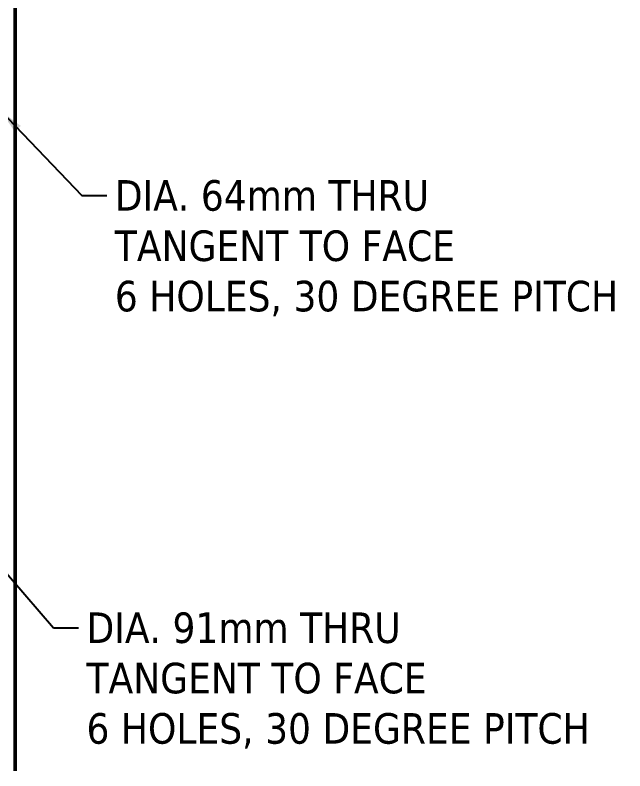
# Model space of a CAD drawing. Header units: millimetres. Extents: x 0 to 4200, y 0 to 2970.
# Drawn here: x 747 to 1355, y 1329 to 2083 of the extents above; entities that cross this region are included whole.
import ezdxf

# ---------------------------------------------------------------- set-up
doc = ezdxf.new("R2010")
doc.units = ezdxf.units.MM
doc.header["$LTSCALE"] = 10
doc.layers.add('Symbol (ANSI)', color=7, linetype='Continuous', lineweight=25)
doc.layers.add('Visible (ANSI)', color=7, linetype='Continuous', lineweight=50)
doc.styles.add('Note Text (ANSI)', font='tahoma.ttf')
doc.dimstyles.new('Default - mm (ANSI)$7', dxfattribs={"dimscale": 10, "dimtxt": 3.048, "dimasz": 2.5, "dimexe": 3.175, "dimexo": 1.6002, "dimgap": 0.8, "dimtad": 0, "dimtoh": 1, "dimrnd": 1e-08, "dimzin": 4, "dimdsep": 46, "dimtxsty": 'Note Text (ANSI)', "dimcen": 0.09, "dimdle": 10, "dimclrd": 256, "dimclre": 256, "dimclrt": 256, "dimadec": 1, "dimazin": 1, "dimtfac": 1, "dimtofl": 0, "dimtmove": 0, "dimatfit": 3, "dimfxl": 1, "dimtolj": 1, "dimtzin": 4, "dimlwd": -1, "dimlwe": -1, "dimarcsym": 0})

msp = doc.modelspace()

# ---------------------------------------------------------------- linework, layer by layer
at = {"layer": 'Visible (ANSI)'}
msp.add_line((746.951, 2413), (746.951, 1329.229), dxfattribs=at)

# ---------------------------------------------------------------- texts
at = {"layer": 'Symbol (ANSI)', "char_height": 30.48, "width": 529.02808, "attachment_point": 1, "line_spacing_factor": 0.987884, "style": 'Note Text (ANSI)'}
for s, insert in [('{\\fTahoma|b0|i0;DIA. 64mm THRU\\P\\fTahoma|b0|i0;TANGENT TO FACE\\P\\fTahoma|b0|i0;6 HOLES, 30 DEGREE PITCH}', (846.397, 1918.294)), ('{\\fTahoma|b0|i0;DIA. 91mm THRU\\P\\fTahoma|b0|i0;TANGENT TO FACE\\P\\fTahoma|b0|i0;6 HOLES, 30 DEGREE PITCH}', (818.119, 1487.227))]:
    msp.add_mtext(s, dxfattribs=dict(at, insert=insert))

# ---------------------------------------------------------------- leaders
at = {"layer": 'Symbol (ANSI)', "annotation_type": 0, "has_hookline": 1, "hookline_direction": 0, "text_width": 524.342}
for points in [[(732.332, 1987.547), (813.397, 1903.054), (838.397, 1903.054)], [(599.255, 1687.056), (785.119, 1471.987), (810.119, 1471.987)]]:
    msp.add_leader(points, dimstyle='Default - mm (ANSI)$7', override={"dimtad": 0}, dxfattribs=at)

doc.saveas('drawing.dxf')
